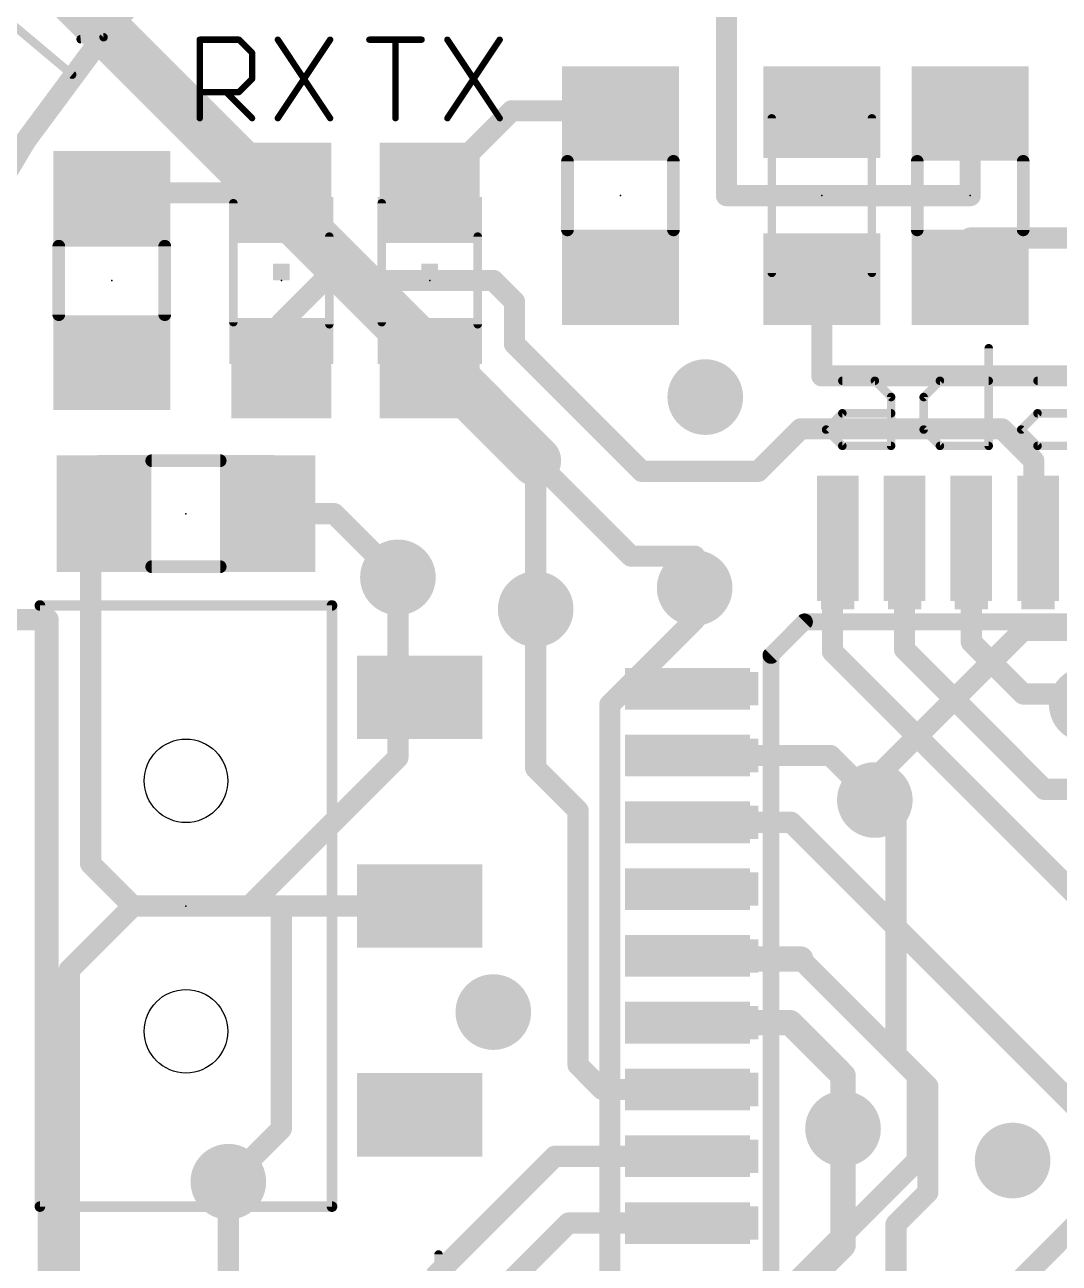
# Model space of a CAD drawing. Extents: x -22.4 to 22.3, y -22.2 to 22.2.
# Drawn here: x -13.74 to -1.35, y -4.28 to 10.56 of the extents above; entities that cross this region are included whole.
import ezdxf

# ---------------------------------------------------------------- set-up
doc = ezdxf.new("R2010")
doc.units = 0
for name, color, linetype in [('1', 12, 'CONTINUOUS'), ('16', 132, 'CONTINUOUS'), ('18', 110, 'CONTINUOUS'), ('20', 53, 'CONTINUOUS'), ('21', 53, 'CONTINUOUS'), ('23', 53, 'CONTINUOUS'), ('51', 53, 'CONTINUOUS')]:
    doc.layers.add(name, color=color, linetype=linetype)

# ---------------------------------------------------------------- blocks, each defined once
blk = doc.blocks.new('RECT')
blk.add_solid([(-0.5, -0.5), (0.5, -0.5), (-0.5, 0.5), (0.5, 0.5)])
blk = doc.blocks.new('ROUNDV')
at = {"const_width": 0.5}
blk.add_lwpolyline([(0, -0.25, 1), (0, 0.25, 1), (0, -0.25)], format="xyb", dxfattribs=at)

msp = doc.modelspace()

# ---------------------------------------------------------------- linework, layer by layer
at = {"layer": '1'}
for points, const_width in [([(0, 16.51, 0.4142), (-16.51, 0)], 0.254), ([(-7.908, 9.5885, 1), (-7.908, 9.4615)], 0.127), ([(-7.8631, 9.4801, 1), (-7.9529, 9.5699)], 0.127), ([(-6.5405, 9.525, 1), (-6.6675, 9.525)], 0.127), ([(-6.604, 9.4615, 1), (-6.604, 9.5885)], 0.127), ([(-2.3495, 9.525, 1), (-2.4765, 9.525)], 0.127), ([(-6.6675, 9.509, 1), (-6.5405, 9.509)], 0.127), ([(-2.3495, 9.509, 1), (-2.4765, 9.509)], 0.127), ([(-2.4765, 9.509, 1), (-2.3495, 9.509)], 0.127), ([(-12.6238, 8.509, 1), (-12.7762, 8.509)], 0.1524), ([(-12.7539, 8.5629, 1), (-12.6461, 8.4551)], 0.1524), ([(-12.6121, 8.4891, 1), (-12.7199, 8.5969)], 0.1524), ([(-12.666, 8.6065, 1), (-12.666, 8.4795)], 0.127), ([(-10.668, 8.4795, 1), (-10.668, 8.6065)], 0.127), ([(-8.8451, 8.5879, 1), (-8.9349, 8.4981)], 0.127), ([(-8.9349, 8.5879, 1), (-8.8451, 8.4981)], 0.127), ([(-8.9009, 8.4641, 1), (-8.8111, 8.5539)], 0.127), ([(-5.334, 8.5725, 1), (-5.334, 8.4455)], 0.127), ([(-2.413, 8.4455, 1), (-2.413, 8.5725)], 0.127), ([(-12.7762, 8.493, 1), (-12.6238, 8.493)], 0.1524), ([(-5.3975, 8.509, 1), (-5.2705, 8.509)], 0.127), ([(-2.4765, 8.509, 1), (-2.3495, 8.509)], 0.127), ([(-2.413, 8.0645, 1), (-2.413, 7.9375)], 0.127), ([(-2.3495, 8.001, 1), (-2.4765, 8.001)], 0.127), ([(-10.16, 7.5565, 1), (-10.16, 7.4295)], 0.127), ([(-10.1151, 7.4481, 1), (-10.2049, 7.5379)], 0.127), ([(-8.0831, 7.5379, 1), (-8.1729, 7.4481)], 0.127), ([(-8.128, 7.4295, 1), (-8.128, 7.5565)], 0.127), ([(-4.1275, 7.509, 1), (-4.2545, 7.509)], 0.127), ([(-2.3495, 7.509, 1), (-2.4765, 7.509)], 0.127), ([(-2.4765, 7.509, 1), (-2.3495, 7.509)], 0.127), ([(-7.8105, 7.239, 1), (-7.9375, 7.239)], 0.127), ([(-7.9189, 7.1941, 1), (-7.8291, 7.2839)], 0.127), ([(-2.4765, 7.112, 1), (-2.3495, 7.112)], 0.127), ([(-10.6045, 6.985, 1), (-10.7315, 6.985)], 0.127), ([(-10.7129, 7.0299, 1), (-10.6231, 6.9401)], 0.127), ([(-7.8291, 6.7759, 1), (-7.9189, 6.6861)], 0.127), ([(-7.9375, 6.731, 1), (-7.8105, 6.731)], 0.127), ([(-8.89, 6.5065, 1), (-8.89, 6.3795)], 0.127), ([(-8.7181, 6.5219, 1), (-8.8079, 6.4321)], 0.127), ([(-8.6841, 6.4879, 1), (-8.7739, 6.3981)], 0.127), ([(-8.7739, 6.3981, 1), (-8.6841, 6.4879)], 0.127), ([(-8.729, 6.3795, 1), (-8.729, 6.5065)], 0.127), ([(-10.7315, 6.443, 1), (-10.6045, 6.443)], 0.127), ([(-4.191, 6.4135, 1), (-4.191, 6.2865)], 0.127), ([(-4.2545, 6.35, 1), (-4.1275, 6.35)], 0.127), ([(-4.445, 5.7785, 1), (-4.445, 5.6515)], 0.127), ([(-4.4001, 5.6701, 1), (-4.4899, 5.7599)], 0.127), ([(-1.9871, 5.7599, 1), (-2.0769, 5.6701)], 0.127), ([(-2.032, 5.6515, 1), (-2.032, 5.7785)], 0.127), ([(-1.5875, 5.334, 1), (-1.7145, 5.334)], 0.127), ([(-1.6959, 5.2891, 1), (-1.6061, 5.3789)], 0.127), ([(-6.35, 5.2705, 1), (-6.35, 5.1435)], 0.127), ([(-6.3949, 5.1621, 1), (-6.3051, 5.2519)], 0.127), ([(-4.9979, 5.2519, 1), (-4.9081, 5.1621)], 0.127), ([(-4.953, 5.1435, 1), (-4.953, 5.2705)], 0.127), ([(-12.7348, 4.699, 1), (-12.8872, 4.699)], 0.1524), ([(-10.811, 4.7625, 1), (-10.811, 4.6355)], 0.127), ([(-9.9881, 4.7439, 1), (-10.0779, 4.6541)], 0.127), ([(-10.033, 4.6355, 1), (-10.033, 4.7625)], 0.127), ([(-1.5971, 4.5079, 1), (-1.7049, 4.4001)], 0.1524), ([(-4.064, 4.5085, 1), (-4.064, 4.3815)], 0.127), ([(-4.0005, 4.445, 1), (-4.1275, 4.445)], 0.127), ([(-3.9971, 4.4899, 1), (-4.0869, 4.4001)], 0.127), ([(-4.0449, 4.3581, 1), (-3.9551, 4.4479)], 0.127), ([(-4.042, 4.3815, 1), (-4.042, 4.5085)], 0.127), ([(-3.1365, 4.403, 1), (-3.2635, 4.403)], 0.127), ([(-2.3365, 4.403, 1), (-2.4635, 4.403)], 0.127), ([(-1.7145, 4.454, 1), (-1.5875, 4.454)], 0.127), ([(-1.6539, 4.3491, 1), (-1.5461, 4.4569)], 0.1524), ([(-12.7571, 4.1691, 1), (-12.8649, 4.2769)], 0.1524), ([(-6.477, 4.2545, 1), (-6.477, 4.1275)], 0.127), ([(-5.6515, 4.191, 1), (-5.7785, 4.191)], 0.127), ([(-5.715, 4.1275, 1), (-5.715, 4.2545)], 0.127), ([(-13.0079, 4.1339, 1), (-12.9001, 4.0261)], 0.1524), ([(-12.8905, 4.08, 1), (-13.0175, 4.08)], 0.127), ([(-12.8872, 4.223, 1), (-12.7348, 4.223)], 0.1524), ([(-6.5219, 4.1461, 1), (-6.4321, 4.2359)], 0.127), ([(-9.3159, 3.8921, 1), (-9.2261, 3.9819)], 0.127), ([(-5.7785, 3.81, 1), (-5.6515, 3.81)], 0.127), ([(-7.5565, 3.556, 1), (-7.6835, 3.556)], 0.127), ([(-13.3985, 3.429, 1), (-13.5255, 3.429)], 0.127), ([(-13.462, 3.3655, 1), (-13.462, 3.4925)], 0.127), ([(-2.3551, 3.2069, 1), (-2.4449, 3.1171)], 0.127), ([(-4.0191, 3.0929, 1), (-4.1089, 3.0031)], 0.127), ([(-3.1551, 3.1179, 1), (-3.2449, 3.0281)], 0.127), ([(-3.2635, 3.073, 1), (-3.1365, 3.073)], 0.127), ([(-2.4635, 3.162, 1), (-2.3365, 3.162)], 0.127), ([(-4.1275, 3.048, 1), (-4.0005, 3.048)], 0.127), ([(-1.778, 2.6035, 1), (-1.778, 2.4765)], 0.127), ([(-1.8229, 2.4951, 1), (-1.7331, 2.5849)], 0.127), ([(-5.8, 1.8665, 1), (-5.8, 1.7395)], 0.127), ([(-4.0441, 1.8479, 1), (-4.1339, 1.7581)], 0.127), ([(-4.089, 1.7395, 1), (-4.089, 1.8665)], 0.127), ([(-7.5751, 1.6959, 1), (-7.6649, 1.6061)], 0.127), ([(-7.6835, 1.651, 1), (-7.5565, 1.651)], 0.127), ([(-1.524, 1.4605, 1), (-1.524, 1.3335)], 0.127), ([(-1.5689, 1.3521, 1), (-1.4791, 1.4419)], 0.127), ([(-3.6009, 1.2251, 1), (-3.5111, 1.3149)], 0.127), ([(-7.0485, 1.143, 1), (-7.1755, 1.143)], 0.127), ([(-7.1569, 1.0981, 1), (-7.0671, 1.1879)], 0.127), ([(-5.8, 1.0665, 1), (-5.8, 0.9395)], 0.127), ([(-4.5141, 1.0479, 1), (-4.6039, 0.9581)], 0.127), ([(-4.559, 0.9395, 1), (-4.559, 1.0665)], 0.127), ([(-12.9091, 0.5529, 1), (-12.9989, 0.4631)], 0.127), ([(-13.0175, 0.508, 1), (-12.8905, 0.508)], 0.127), ([(-9.525, 0.1016, 1), (-9.525, -0.1016)], 0.2032), ([(-9.011, -0.1016, 1), (-9.011, 0.1016)], 0.2032), ([(-16.51, 0, 0.4142), (0, -16.51)], 0.254), ([(-12.446, 0.0635, 1), (-12.446, -0.0635)], 0.127), ([(-12.4909, -0.0449, 1), (-12.4011, 0.0449)], 0.127), ([(-10.668, 0.0635, 1), (-10.668, -0.0635)], 0.127), ([(-10.6045, 0, 1), (-10.7315, 0)], 0.127), ([(-10.668, -0.0635, 1), (-10.668, 0.0635)], 0.127), ([(-9.525, -0.0635, 1), (-9.525, 0.0635)], 0.127), ([(-5.8, -0.5208, 1), (-5.8, -0.6732)], 0.1524), ([(-5.6991, -0.5431, 1), (-5.8069, -0.6509)], 0.1524), ([(-5.753, -0.6732, 1), (-5.753, -0.5208)], 0.1524), ([(-5.715, -0.5588, 1), (-5.715, -0.7112)], 0.1524), ([(-5.7689, -0.6889, 1), (-5.6611, -0.5811)], 0.1524), ([(-4.4001, -0.5901, 1), (-4.4899, -0.6799)], 0.127), ([(-4.445, -0.7112, 1), (-4.445, -0.5588)], 0.1524), ([(-5.8, -1.3208, 1), (-5.8, -1.4732)], 0.1524), ([(-4.5181, -1.3431, 1), (-4.6259, -1.4509)], 0.1524), ([(-4.572, -1.4732, 1), (-4.572, -1.3208)], 0.1524), ([(-7.0671, -1.8601, 1), (-7.1569, -1.9499)], 0.127), ([(-7.1755, -1.905, 1), (-7.0485, -1.905)], 0.127), ([(-3.8608, -2.032, 1), (-4.0132, -2.032)], 0.1524), ([(-3.9909, -2.0859, 1), (-3.8831, -1.9781)], 0.1524), ([(-2.9845, -2.032, 1), (-3.1115, -2.032)], 0.127), ([(-3.0929, -2.0769, 1), (-3.0031, -1.9871)], 0.127), ([(-6.82, -2.1335, 1), (-6.82, -2.2605)], 0.127), ([(-5.8, -2.2605, 1), (-5.8, -2.1335)], 0.127), ([(-6.8649, -2.2419, 1), (-6.7751, -2.1521)], 0.127), ([(-10.7315, -2.667, 1), (-10.6045, -2.667)], 0.127), ([(-10.6231, -2.7119, 1), (-10.7129, -2.6221)], 0.127), ([(-4.0132, -2.667, 1), (-3.8608, -2.667)], 0.1524), ([(-7.391, -2.9335, 1), (-7.391, -3.0605)], 0.127), ([(-7.3461, -3.0419, 1), (-7.4359, -2.9521)], 0.127), ([(-5.8, -3.0605, 1), (-5.8, -2.9335)], 0.127), ([(-3.0031, -3.0929, 1), (-3.0929, -3.0031)], 0.127), ([(-3.1115, -3.048, 1), (-2.9845, -3.048)], 0.127), ([(-11.3479, -3.2571, 1), (-11.2581, -3.3469)], 0.127), ([(-7.226, -3.7335, 1), (-7.226, -3.8605)], 0.127), ([(-7.1811, -3.8419, 1), (-7.2709, -3.7521)], 0.127), ([(-5.8, -3.8605, 1), (-5.8, -3.7335)], 0.127)]:
    msp.add_lwpolyline(points, format="xyb", dxfattribs=dict(at, const_width=const_width))
for points, const_width in [([(-5.334, 11.049), (-5.334, 8.509)], 0.254), ([(-8.89, 8.543), (-7.908, 9.525)], 0.254), ([(-7.908, 9.525), (-6.604, 9.525)], 0.254), ([(-6.604, 9.525), (-6.604, 9.509)], 0.254), ([(-2.413, 9.509), (-2.413, 9.525)], 0.254), ([(-2.413, 8.509), (-2.413, 9.509)], 0.254), ([(-12.666, 8.543), (-12.7, 8.509)], 0.3048), ([(-12.7, 8.509), (-12.7, 8.493)], 0.3048), ([(-10.668, 8.543), (-12.666, 8.543)], 0.254), ([(-8.89, 8.543), (-8.856, 8.509)], 0.254), ([(-5.334, 8.509), (-2.413, 8.509)], 0.254), ([(-0.873, 8.001), (-2.413, 8.001)], 0.254), ([(-2.413, 8.001), (-2.413, 7.509)], 0.254), ([(-10.16, 7.493), (-10.668, 6.985)], 0.254), ([(-8.128, 7.493), (-10.16, 7.493)], 0.254), ([(-7.874, 7.239), (-8.128, 7.493)], 0.254), ([(-4.191, 7.509), (-4.191, 6.35)], 0.254), ([(-2.413, 7.112), (-2.413, 7.509)], 0.254), ([(-7.874, 6.731), (-7.874, 7.239)], 0.254), ([(-10.668, 6.985), (-10.668, 6.443)], 0.254), ([(-6.35, 5.207), (-7.874, 6.731)], 0.254), ([(-8.89, 6.443), (-8.729, 6.443)], 0.254), ([(-8.729, 6.443), (-8.763, 6.477)], 0.254), ([(-8.729, 6.443), (-6.477, 4.191)], 0.254), ([(-4.191, 6.35), (-0.889, 6.35)], 0.254), ([(-4.953, 5.207), (-4.445, 5.715)], 0.254), ([(-4.445, 5.715), (-2.032, 5.715)], 0.254), ([(-2.032, 5.715), (-1.651, 5.334)], 0.254), ([(-1.651, 5.334), (-1.651, 4.454)], 0.254), ([(-6.35, 5.207), (-4.953, 5.207)], 0.254), ([(-12.811, 4.223), (-12.811, 4.699)], 0.3048), ([(-10.033, 4.699), (-10.811, 4.699)], 0.254), ([(-9.271, 3.937), (-10.033, 4.699)], 0.254), ([(-1.651, 4.454), (-1.6, 4.403)], 0.3048), ([(-4.042, 4.445), (-4.064, 4.445)], 0.254), ([(-4.064, 4.445), (-4.064, 3.048)], 0.254), ([(-4, 4.403), (-4.042, 4.445)], 0.254), ([(-3.2, 4.403), (-3.2, 3.073)], 0.254), ([(-2.4, 3.162), (-2.4, 4.403)], 0.254), ([(-12.954, 4.08), (-12.811, 4.223)], 0.3048), ([(-6.477, 4.191), (-5.715, 4.191)], 0.254), ([(-5.715, 4.191), (-5.715, 3.81)], 0.254), ([(-12.954, 0.508), (-12.954, 4.08)], 0.254), ([(-7.62, 3.556), (-7.62, 1.651)], 0.254), ([(-13.462, 3.429), (-14.732, 3.429)], 0.254), ([(-13.462, -4.445), (-13.462, 3.429)], 0.254), ([(-1.778, 2.54), (-2.4, 3.162)], 0.254), ([(-4.064, 3.048), (-1.143, 0.127)], 0.254), ([(-3.2, 3.073), (-1.524, 1.397)], 0.254), ([(-1.143, 2.54), (-1.778, 2.54)], 0.254), ([(-4.089, 1.803), (-5.8, 1.803)], 0.254), ([(-3.556, 1.27), (-4.089, 1.803)], 0.254), ([(-7.62, 1.651), (-7.112, 1.143)], 0.254), ([(-1.524, 1.397), (0.254, 1.397)], 0.254), ([(-7.112, 1.143), (-7.112, -1.905)], 0.254), ([(-4.559, 1.003), (-5.8, 1.003)], 0.254), ([(-0.762, -2.794), (-4.559, 1.003)], 0.254), ([(-12.446, 0), (-12.954, 0.508)], 0.254), ([(-9.525, 0), (-9.011, 0)], 0.4064), ([(-10.668, 0), (-12.446, 0)], 0.254), ([(-10.668, 0), (-9.525, 0)], 0.254), ([(-10.668, -2.667), (-10.668, 0)], 0.254), ([(-5.753, -0.597), (-5.8, -0.597)], 0.3048), ([(-5.715, -0.635), (-5.753, -0.597)], 0.3048), ([(-4.445, -0.635), (-5.715, -0.635)], 0.3048), ([(-3.048, -2.032), (-4.445, -0.635)], 0.254), ([(-4.572, -1.397), (-5.8, -1.397)], 0.3048), ([(-4.572, -1.397), (-3.937, -2.032)], 0.3048), ([(-7.112, -1.905), (-6.82, -2.197)], 0.254), ([(-3.937, -2.032), (-3.937, -2.667)], 0.3048), ([(-3.048, -2.032), (-3.048, -3.048)], 0.254), ([(-6.82, -2.197), (-5.8, -2.197)], 0.254), ([(-11.303, -3.302), (-10.668, -2.667)], 0.254), ([(-8.839, -4.445), (-7.391, -2.997)], 0.254), ([(-7.391, -2.997), (-5.8, -2.997)], 0.254), ([(-3.048, -3.048), (-4.572, -4.572)], 0.254), ([(-0.762, -3.429), (-3.2, -5.867)], 0.254), ([(-7.226, -3.797), (-8.382, -4.953)], 0.254), ([(-5.8, -3.797), (-7.226, -3.797)], 0.254)]:
    msp.add_lwpolyline(points, dxfattribs=dict(at, const_width=const_width))
at = {"layer": '16'}
for points, const_width in [([(0, 16.51, 0.4142), (-16.51, 0)], 0.254), ([(-7.7278, 5.2262, 1), (-7.5122, 5.4418)], 0.3048), ([(-7.5565, 5.334, 1), (-7.6835, 5.334)], 0.127), ([(-9.2075, 3.937, 1), (-9.3345, 3.937)], 0.127), ([(-5.6515, 3.81, 1), (-5.7785, 3.81)], 0.127), ([(-7.6835, 3.556, 1), (-7.5565, 3.556)], 0.127), ([(-5.7785, 3.429, 1), (-5.6515, 3.429)], 0.127), ([(-5.6701, 3.3841, 1), (-5.7599, 3.4739)], 0.127), ([(-1.778, 3.3655, 1), (-1.778, 3.2385)], 0.127), ([(-1.7331, 3.2571, 1), (-1.8229, 3.3469)], 0.127), ([(-6.6675, 2.413, 1), (-6.7945, 2.413)], 0.127), ([(-6.7759, 2.4579, 1), (-6.6861, 2.3681)], 0.127), ([(-9.3345, 1.778, 1), (-9.2075, 1.778)], 0.127), ([(-9.2261, 1.7331, 1), (-9.3159, 1.8229)], 0.127), ([(-3.4925, 1.524, 1), (-3.6195, 1.524)], 0.127), ([(-3.6009, 1.5689, 1), (-3.5111, 1.4791)], 0.127), ([(-3.5111, 1.3149, 1), (-3.6009, 1.2251)], 0.127), ([(-3.6195, 1.27, 1), (-3.4925, 1.27)], 0.127), ([(-3.2385, 1.016, 1), (-3.3655, 1.016)], 0.127), ([(-3.3469, 0.9711, 1), (-3.2571, 1.0609)], 0.127), ([(-16.51, 0, 0.4142), (0, -16.51)], 0.254), ([(-12.446, 0.0635, 1), (-12.446, -0.0635)], 0.127), ([(-12.4011, -0.0449, 1), (-12.4909, 0.0449)], 0.127), ([(-11.0939, 0.0449, 1), (-11.0041, -0.0449)], 0.127), ([(-11.049, -0.0635, 1), (-11.049, 0.0635)], 0.127), ([(-17.399, -0.381, 0.2679), (-7.874, -14.986)], 0.6096), ([(-13.1445, -0.762, 1), (-13.2715, -0.762)], 0.127), ([(-13.2529, -0.7171, 1), (-13.1631, -0.8069)], 0.127), ([(-3.2571, -1.7331, 1), (-3.3469, -1.8229)], 0.127), ([(-3.3655, -1.778, 1), (-3.2385, -1.778)], 0.127), ([(-2.8575, -2.159, 1), (-2.9845, -2.159)], 0.127), ([(-2.9659, -2.2039, 1), (-2.8761, -2.1141)], 0.127), ([(-3.8608, -2.667, 1), (-4.0132, -2.667)], 0.1524), ([(-11.2395, -3.302, 1), (-11.3665, -3.302)], 0.127), ([(-2.9845, -3.429, 1), (-2.8575, -3.429)], 0.127), ([(-2.8761, -3.4739, 1), (-2.9659, -3.3841)], 0.127), ([(-3.2385, -3.81, 1), (-3.3655, -3.81)], 0.127), ([(-3.3469, -3.7651, 1), (-3.2571, -3.8549)], 0.127), ([(-4.0132, -4.064, 1), (-3.8608, -4.064)], 0.1524), ([(-3.8831, -4.1179, 1), (-3.9909, -4.0101)], 0.1524)]:
    msp.add_lwpolyline(points, format="xyb", dxfattribs=dict(at, const_width=const_width))
for points, const_width in [([(-14.986, 12.7), (-7.62, 5.334)], 0.6096), ([(-7.62, 5.334), (-7.62, 3.556)], 0.254), ([(-9.271, 1.778), (-9.271, 3.937)], 0.254), ([(-5.715, 3.81), (-5.715, 3.429)], 0.254), ([(-5.715, 3.429), (-6.731, 2.413)], 0.254), ([(-3.556, 1.524), (-1.778, 3.302)], 0.254), ([(-1.778, 3.302), (9.144, 3.302)], 0.254), ([(-6.731, 2.413), (-6.731, -5.334)], 0.254), ([(-11.049, 0), (-9.271, 1.778)], 0.254), ([(-3.556, 1.27), (-3.556, 1.524)], 0.254), ([(-3.556, 1.27), (-3.302, 1.016)], 0.254), ([(-3.302, 1.016), (-3.302, -1.778)], 0.254), ([(-13.208, -0.762), (-12.446, 0)], 0.254), ([(-12.446, 0), (-11.049, 0)], 0.254), ([(-13.208, -6.858), (-13.208, -0.762)], 0.254), ([(-3.302, -1.778), (-2.921, -2.159)], 0.254), ([(-2.921, -2.159), (-2.921, -3.429)], 0.254), ([(-3.937, -2.667), (-3.937, -4.064)], 0.3048), ([(-11.303, -6.858), (-11.303, -3.302)], 0.254), ([(-2.921, -3.429), (-3.302, -3.81)], 0.254), ([(-3.302, -3.81), (-3.302, -4.826)], 0.254), ([(-3.937, -4.064), (-7.747, -7.874)], 0.3048)]:
    msp.add_lwpolyline(points, dxfattribs=dict(at, const_width=const_width))
at = {"layer": '20'}
for centre in [(-11.811, 1.5), (-11.811, -1.5)]:
    msp.add_circle(centre, 0.5, dxfattribs=at)
for start, end in [(90, 180), (180, 270)]:
    msp.add_arc((0, 0), 22.225, start, end, dxfattribs=at)
at = {"layer": '21'}
for points, const_width in [([(-2.1912, 6.6812), (-2.1912, 5.5118)], 0.1016), ([(-3.9453, 6.2914), (-3.5555, 6.2914)], 0.1016), ([(-3.5555, 6.2914), (-3.3606, 6.0965)], 0.1016), ([(-2.9708, 6.0965), (-2.7759, 6.2914)], 0.1016), ([(-2.7759, 6.2914), (-2.1912, 6.2914)], 0.1016), ([(-1.6065, 6.2914), (-1.2167, 6.2914)], 0.1016), ([(-3.3606, 6.0965), (-3.3606, 5.5118)], 0.1016), ([(-2.9708, 5.7067), (-2.9708, 6.0965)], 0.1016), ([(-4.1402, 5.7067), (-3.9453, 5.9016)], 0.1016), ([(-3.9453, 5.9016), (-3.3606, 5.9016)], 0.1016), ([(-1.8014, 5.7067), (-1.6065, 5.9016)], 0.1016), ([(-1.6065, 5.9016), (-1.0218, 5.9016)], 0.1016), ([(-3.9453, 5.5118), (-4.1402, 5.7067)], 0.1016), ([(-2.7759, 5.5118), (-2.9708, 5.7067)], 0.1016), ([(-1.6065, 5.5118), (-1.8014, 5.7067)], 0.1016), ([(-3.3606, 5.5118), (-3.9453, 5.5118)], 0.1016), ([(-2.1912, 5.5118), (-2.7759, 5.5118)], 0.1016), ([(-1.0218, 5.5118), (-1.6065, 5.5118)], 0.1016), ([(-13.561, -3.6), (-13.561, 3.6)], 0.127), ([(-13.561, 3.6), (-10.061, 3.6)], 0.127), ([(-10.061, 3.6), (-10.061, -3.6)], 0.127), ([(-4.8, 3.003), (-4.4, 3.403)], 0.2032), ([(-4.4, 3.403), (4.4, 3.403)], 0.2032), ([(-4.8, -5.797), (-4.8, 3.003)], 0.2032), ([(-10.061, -3.6), (-13.561, -3.6)], 0.127), ([(-8.7839, -4.1729), (-8.7839, -4.9525)], 0.1016)]:
    msp.add_lwpolyline(points, dxfattribs=dict(at, const_width=const_width))
for points, const_width in [([(-2.1658, 6.6812, 1), (-2.2166, 6.6812)], 0.0508), ([(-3.9453, 6.3168, 1), (-3.9453, 6.266)], 0.0508), ([(-3.5375, 6.3094, 1), (-3.5735, 6.2734)], 0.0508), ([(-3.5555, 6.266, 1), (-3.5555, 6.3168)], 0.0508), ([(-2.7759, 6.3168, 1), (-2.7759, 6.266)], 0.0508), ([(-2.7579, 6.2734, 1), (-2.7939, 6.3094)], 0.0508), ([(-2.1912, 6.266, 1), (-2.1912, 6.3168)], 0.0508), ([(-1.6065, 6.3168, 1), (-1.6065, 6.266)], 0.0508), ([(-3.3352, 6.0965, 1), (-3.386, 6.0965)], 0.0508), ([(-3.3786, 6.0785, 1), (-3.3426, 6.1145)], 0.0508), ([(-2.9888, 6.1145, 1), (-2.9528, 6.0785)], 0.0508), ([(-2.9454, 6.0965, 1), (-2.9962, 6.0965)], 0.0508), ([(-3.9453, 5.927, 1), (-3.9453, 5.8762)], 0.0508), ([(-3.9273, 5.8836, 1), (-3.9633, 5.9196)], 0.0508), ([(-3.3606, 5.8762, 1), (-3.3606, 5.927)], 0.0508), ([(-1.6065, 5.927, 1), (-1.6065, 5.8762)], 0.0508), ([(-1.5885, 5.8836, 1), (-1.6245, 5.9196)], 0.0508), ([(-4.1222, 5.7247, 1), (-4.1582, 5.6887)], 0.0508), ([(-4.1582, 5.7247, 1), (-4.1222, 5.6887)], 0.0508), ([(-2.9528, 5.7247, 1), (-2.9888, 5.6887)], 0.0508), ([(-2.9962, 5.7067, 1), (-2.9454, 5.7067)], 0.0508), ([(-1.7834, 5.7247, 1), (-1.8194, 5.6887)], 0.0508), ([(-1.8194, 5.7247, 1), (-1.7834, 5.6887)], 0.0508), ([(-3.9453, 5.5372, 1), (-3.9453, 5.4864)], 0.0508), ([(-3.9633, 5.4938, 1), (-3.9273, 5.5298)], 0.0508), ([(-3.386, 5.5118, 1), (-3.3352, 5.5118)], 0.0508), ([(-3.3606, 5.4864, 1), (-3.3606, 5.5372)], 0.0508), ([(-2.7759, 5.5372, 1), (-2.7759, 5.4864)], 0.0508), ([(-2.7939, 5.4938, 1), (-2.7579, 5.5298)], 0.0508), ([(-2.2166, 5.5118, 1), (-2.1658, 5.5118)], 0.0508), ([(-2.1912, 5.4864, 1), (-2.1912, 5.5372)], 0.0508), ([(-1.6065, 5.5372, 1), (-1.6065, 5.4864)], 0.0508), ([(-1.6245, 5.4938, 1), (-1.5885, 5.5298)], 0.0508), ([(-13.5292, 3.6, 1), (-13.5928, 3.6)], 0.0635), ([(-13.561, 3.6318, 1), (-13.561, 3.5682)], 0.0635), ([(-10.0292, 3.6, 1), (-10.0928, 3.6)], 0.0635), ([(-10.061, 3.5682, 1), (-10.061, 3.6318)], 0.0635), ([(-4.4, 3.4538, 1), (-4.4, 3.3522)], 0.1016), ([(-4.3641, 3.3671, 1), (-4.4359, 3.4389)], 0.1016), ([(-4.7492, 3.003, 1), (-4.8508, 3.003)], 0.1016), ([(-4.8359, 3.0389, 1), (-4.7641, 2.9671)], 0.1016), ([(-13.561, -3.5682, 1), (-13.561, -3.6318)], 0.0635), ([(-10.061, -3.6318, 1), (-10.061, -3.5682)], 0.0635), ([(-13.5928, -3.6, 1), (-13.5292, -3.6)], 0.0635), ([(-10.0928, -3.6, 1), (-10.0292, -3.6)], 0.0635), ([(-8.7585, -4.1729, 1), (-8.8093, -4.1729)], 0.0508)]:
    msp.add_lwpolyline(points, format="xyb", dxfattribs=dict(at, const_width=const_width))
at = {"layer": '23'}
for p in [(-6.604, 8.509), (-4.191, 8.509), (-2.413, 8.509), (-12.7, 7.493), (-10.668, 7.493), (-8.89, 7.493), (-11.811, 4.699), (-11.811, 0)]:
    msp.add_point(p, dxfattribs=at)
at = {"layer": '51'}
for points, const_width in [([(-13.1743, 9.9581), (-14.0701, 10.7098)], 0.1016), ([(-12.7984, 10.406), (-12.5479, 10.7046)], 0.1016), ([(-13.073, 10.382), (-12.7984, 10.406)], 0.1016), ([(-11.6459, 9.4361), (-11.6459, 10.3767)], 0.0762), ([(-11.6459, 10.3767), (-11.1756, 10.3767)], 0.0762), ([(-11.1756, 10.3767), (-11.0188, 10.2199)], 0.0762), ([(-10.7104, 10.3767), (-10.0833, 9.4361)], 0.0762), ([(-10.0833, 10.3767), (-10.7104, 9.4361)], 0.0762), ([(-9.6139, 10.3767), (-8.9868, 10.3767)], 0.0762), ([(-9.3004, 9.4361), (-9.3004, 10.3767)], 0.0762), ([(-8.6784, 10.3767), (-8.0513, 9.4361)], 0.0762), ([(-8.0513, 10.3767), (-8.6784, 9.4361)], 0.0762), ([(-11.0188, 10.2199), (-11.0188, 9.9064)], 0.0762), ([(-11.0188, 9.9064), (-11.1756, 9.7496)], 0.0762), ([(-11.1756, 9.7496), (-11.6459, 9.7496)], 0.0762), ([(-11.3324, 9.7496), (-11.0188, 9.4361)], 0.0762), ([(-4.791, 7.584), (-4.791, 9.434)], 0.1016), ([(-3.591, 9.434), (-3.591, 7.584)], 0.1016), ([(-7.239, 8.919), (-7.239, 8.099)], 0.1524), ([(-5.969, 8.919), (-5.969, 8.099)], 0.1524), ([(-3.048, 8.919), (-3.048, 8.099)], 0.1524), ([(-1.778, 8.919), (-1.778, 8.099)], 0.1524), ([(-11.243, 6.993), (-11.243, 8.418)], 0.1016), ([(-9.465, 6.993), (-9.465, 8.418)], 0.1016), ([(-10.093, 8.018), (-10.093, 6.968)], 0.1016), ([(-8.315, 8.018), (-8.315, 6.968)], 0.1016), ([(-13.335, 7.083), (-13.335, 7.903)], 0.1524), ([(-12.065, 7.083), (-12.065, 7.903)], 0.1524), ([(-12.221, 5.334), (-11.401, 5.334)], 0.1524), ([(-12.221, 4.064), (-11.401, 4.064)], 0.1524)]:
    msp.add_lwpolyline(points, dxfattribs=dict(at, const_width=const_width))
for points, const_width in [([(-13.0752, 10.4073, 1), (-13.0708, 10.3567)], 0.0508), ([(-12.8179, 10.4224, 1), (-12.779, 10.3897)], 0.0508), ([(-12.7962, 10.3807, 1), (-12.8006, 10.4313)], 0.0508), ([(-11.6269, 10.3767, 1), (-11.665, 10.3767)], 0.0381), ([(-11.6459, 10.3958, 1), (-11.6459, 10.3577)], 0.0381), ([(-11.1621, 10.3902, 1), (-11.1891, 10.3632)], 0.0381), ([(-11.1756, 10.3577, 1), (-11.1756, 10.3958)], 0.0381), ([(-10.6945, 10.3873, 1), (-10.7262, 10.3661)], 0.0381), ([(-10.0675, 10.3661, 1), (-10.0992, 10.3873)], 0.0381), ([(-9.6139, 10.3958, 1), (-9.6139, 10.3577)], 0.0381), ([(-9.2813, 10.3767, 1), (-9.3194, 10.3767)], 0.0381), ([(-8.9868, 10.3577, 1), (-8.9868, 10.3958)], 0.0381), ([(-8.6625, 10.3873, 1), (-8.6942, 10.3661)], 0.0381), ([(-8.0355, 10.3661, 1), (-8.0672, 10.3873)], 0.0381), ([(-10.9998, 10.2199, 1), (-11.0379, 10.2199)], 0.0381), ([(-11.0323, 10.2065, 1), (-11.0054, 10.2334)], 0.0381), ([(-13.1906, 9.9387, 1), (-13.1579, 9.9776)], 0.0508), ([(-11.0054, 9.8929, 1), (-11.0323, 9.9199)], 0.0381), ([(-11.0379, 9.9064, 1), (-10.9998, 9.9064)], 0.0381), ([(-11.6459, 9.7687, 1), (-11.6459, 9.7306)], 0.0381), ([(-11.3189, 9.7631, 1), (-11.3458, 9.7362)], 0.0381), ([(-11.1891, 9.7631, 1), (-11.1621, 9.7362)], 0.0381), ([(-11.1756, 9.7306, 1), (-11.1756, 9.7687)], 0.0381), ([(-11.665, 9.4361, 1), (-11.6269, 9.4361)], 0.0381), ([(-11.0323, 9.4226, 1), (-11.0054, 9.4496)], 0.0381), ([(-10.7262, 9.4467, 1), (-10.6945, 9.4255)], 0.0381), ([(-10.0992, 9.4255, 1), (-10.0675, 9.4467)], 0.0381), ([(-9.3194, 9.4361, 1), (-9.2813, 9.4361)], 0.0381), ([(-8.6942, 9.4467, 1), (-8.6625, 9.4255)], 0.0381), ([(-8.0672, 9.4255, 1), (-8.0355, 9.4467)], 0.0381), ([(-4.7656, 9.434, 1), (-4.8164, 9.434)], 0.0508), ([(-3.5656, 9.434, 1), (-3.6164, 9.434)], 0.0508), ([(-7.2009, 8.919, 1), (-7.2771, 8.919)], 0.0762), ([(-5.9309, 8.919, 1), (-6.0071, 8.919)], 0.0762), ([(-3.0099, 8.919, 1), (-3.0861, 8.919)], 0.0762), ([(-1.7399, 8.919, 1), (-1.8161, 8.919)], 0.0762), ([(-11.2176, 8.418, 1), (-11.2684, 8.418)], 0.0508), ([(-11.118, 8.24, 1), (-11.118, 8.446, 1), (-11.118, 8.24)], 0.1016), ([(-11.018, 8.493, 1), (-10.318, 8.493)], 0.1016), ([(-9.4396, 8.418, 1), (-9.4904, 8.418)], 0.0508), ([(-9.34, 8.24, 1), (-9.34, 8.446, 1), (-9.34, 8.24)], 0.1016), ([(-9.24, 8.493, 1), (-8.54, 8.493)], 0.1016), ([(-10.0676, 8.018, 1), (-10.1184, 8.018)], 0.0508), ([(-8.2896, 8.018, 1), (-8.3404, 8.018)], 0.0508), ([(-7.2771, 8.099, 1), (-7.2009, 8.099)], 0.0762), ([(-6.0071, 8.099, 1), (-5.9309, 8.099)], 0.0762), ([(-3.0861, 8.099, 1), (-3.0099, 8.099)], 0.0762), ([(-1.8161, 8.099, 1), (-1.7399, 8.099)], 0.0762), ([(-13.2969, 7.903, 1), (-13.3731, 7.903)], 0.0762), ([(-12.0269, 7.903, 1), (-12.1031, 7.903)], 0.0762), ([(-4.8164, 7.584, 1), (-4.7656, 7.584)], 0.0508), ([(-3.6164, 7.584, 1), (-3.5656, 7.584)], 0.0508), ([(-13.3731, 7.083, 1), (-13.2969, 7.083)], 0.0762), ([(-12.1031, 7.083, 1), (-12.0269, 7.083)], 0.0762), ([(-11.2684, 6.993, 1), (-11.2176, 6.993)], 0.0508), ([(-10.1184, 6.968, 1), (-10.0676, 6.968)], 0.0508), ([(-9.4904, 6.993, 1), (-9.4396, 6.993)], 0.0508), ([(-8.3404, 6.968, 1), (-8.2896, 6.968)], 0.0508), ([(-10.318, 6.493, 1), (-11.018, 6.493)], 0.1016), ([(-8.54, 6.493, 1), (-9.24, 6.493)], 0.1016), ([(-12.221, 5.3721, 1), (-12.221, 5.2959)], 0.0762), ([(-11.401, 5.2959, 1), (-11.401, 5.3721)], 0.0762), ([(-12.221, 4.1021, 1), (-12.221, 4.0259)], 0.0762), ([(-11.401, 4.0259, 1), (-11.401, 4.1021)], 0.0762)]:
    msp.add_lwpolyline(points, format="xyb", dxfattribs=dict(at, const_width=const_width))

# ---------------------------------------------------------------- block references
at = {"layer": '1'}
for p, xscale, yscale, rotation in [((-6.604, 9.509), 1.1, 1.4, 270), ((-4.191, 9.509), 1.1, 1.4, 90), ((-2.413, 9.509), 1.1, 1.4, 270), ((-12.7, 8.493), 1.1, 1.4, 90), ((-6.604, 7.509), 1.1, 1.4, 270), ((-4.191, 7.509), 1.1, 1.4, 90), ((-2.413, 7.509), 1.1, 1.4, 270), ((-12.7, 6.493), 1.1, 1.4, 90), ((-4, 4.403), 1.5, 0.5, 270), ((-3.2, 4.403), 1.5, 0.5, 270), ((-2.4, 4.403), 1.5, 0.5, 270), ((-1.6, 4.403), 1.5, 0.5, 270), ((-5.8, 2.603), 0.5, 1.5, 270), ((-5.8, 1.803), 0.5, 1.5, 270), ((-5.8, 1.003), 0.5, 1.5, 270), ((-5.8, 0.203), 0.5, 1.5, 270), ((-5.8, -0.597), 0.5, 1.5, 270), ((-5.8, -1.397), 0.5, 1.5, 270), ((-5.8, -2.197), 0.5, 1.5, 270), ((-5.8, -2.997), 0.5, 1.5, 270), ((-5.8, -3.797), 0.5, 1.5, 270)]:
    msp.add_blockref('RECT', p, dxfattribs=dict(at, xscale=xscale, yscale=yscale, rotation=rotation))
for p, xscale, yscale in [((-10.668, 8.543), 1.2, 1.2), ((-8.89, 8.543), 1.2, 1.2), ((-10.668, 6.443), 1.2, 1.2), ((-8.89, 6.443), 1.2, 1.2), ((-12.811, 4.699), 1.1, 1.4), ((-10.811, 4.699), 1.1, 1.4)]:
    msp.add_blockref('RECT', p, dxfattribs=dict(at, xscale=xscale, yscale=yscale))
at = {"layer": '1', "yscale": 1.5, "rotation": 90}
for p in [(-9.011, 2.5), (-9.011, 0), (-9.011, -2.5)]:
    msp.add_blockref('RECT', p, dxfattribs=at)
at = {"layer": '18', "xscale": 0.9064, "yscale": 0.9064}
for p in [(-5.588, 6.096), (-5.588, 6.096), (-9.271, 3.937), (-9.271, 3.937), (-5.715, 3.81), (-5.715, 3.81), (-7.62, 3.556), (-7.62, 3.556), (-1.016, 2.413), (-1.016, 2.413), (-3.556, 1.27), (-3.556, 1.27), (-8.128, -1.27), (-8.128, -1.27), (-3.937, -2.667), (-3.937, -2.667), (-1.905, -3.048), (-1.905, -3.048), (-11.303, -3.302), (-11.303, -3.302)]:
    msp.add_blockref('ROUNDV', p, dxfattribs=at)
at = {"layer": '21', "xscale": 0.65, "yscale": 1.4}
for p, rotation in [((-6.6025, 9.2508), 270), ((-2.4115, 9.2508), 270), ((-12.7015, 8.2244), 90), ((-6.6025, 7.7776), 270), ((-2.4115, 7.7776), 270), ((-12.7015, 6.7512), 90)]:
    msp.add_blockref('RECT', p, dxfattribs=dict(at, rotation=rotation))
at = {"layer": '21'}
for p, xscale, yscale in [((-10.668, 7.593), 0.2, 0.2), ((-8.89, 7.593), 0.2, 0.2), ((-12.5528, 4.7005), 0.65, 1.4), ((-11.0796, 4.7005), 0.65, 1.4)]:
    msp.add_blockref('RECT', p, dxfattribs=dict(at, xscale=xscale, yscale=yscale))
at = {"layer": '51'}
for p, xscale, yscale, rotation in [((-4.191, 9.259), 0.5, 1.3, 90), ((-4.191, 7.759), 0.5, 1.3, 90), ((-4, 4.128), 1.1501, 0.3998, 270), ((-3.2, 4.128), 1.1501, 0.4, 270), ((-2.3999, 4.128), 1.1501, 0.4, 270), ((-1.6, 4.128), 1.1501, 0.4001, 270), ((-5.5251, 2.603), 0.3998, 1.1501, 270), ((-5.5251, 1.803), 0.4, 1.1501, 270), ((-5.5251, 1.0029), 0.4, 1.1501, 270), ((-5.5251, 0.2031), 0.4001, 1.1501, 270), ((-5.5251, -0.5971), 0.4001, 1.1501, 270), ((-5.5251, -1.397), 0.3998, 1.1501, 270), ((-5.5251, -2.197), 0.4001, 1.1501, 270), ((-5.5251, -2.9971), 0.4001, 1.1501, 270), ((-5.5251, -3.7969), 0.4, 1.1501, 270)]:
    msp.add_blockref('RECT', p, dxfattribs=dict(at, xscale=xscale, yscale=yscale, rotation=rotation))
for p, xscale, yscale in [((-11.1805, 8.4555), 0.225, 0.075), ((-10.2055, 8.243), 0.325, 0.5), ((-9.4025, 8.4555), 0.225, 0.075), ((-8.4275, 8.243), 0.325, 0.5), ((-11.118, 8.143), 0.3, 0.3), ((-10.918, 8.118), 0.15, 0.25), ((-10.668, 8.0805), 0.4, 0.175), ((-10.418, 8.118), 0.15, 0.25), ((-9.34, 8.143), 0.3, 0.3), ((-9.14, 8.118), 0.15, 0.25), ((-8.89, 8.0805), 0.4, 0.175), ((-8.64, 8.118), 0.15, 0.25), ((-11.1305, 6.743), 0.325, 0.5), ((-10.918, 6.868), 0.15, 0.25), ((-10.668, 6.9055), 0.4, 0.175), ((-10.418, 6.868), 0.15, 0.25), ((-10.2055, 6.743), 0.325, 0.5), ((-9.3525, 6.743), 0.325, 0.5), ((-9.14, 6.868), 0.15, 0.25), ((-8.89, 6.9055), 0.4, 0.175), ((-8.64, 6.868), 0.15, 0.25), ((-8.4275, 6.743), 0.325, 0.5)]:
    msp.add_blockref('RECT', p, dxfattribs=dict(at, xscale=xscale, yscale=yscale))

doc.saveas('drawing.dxf')
